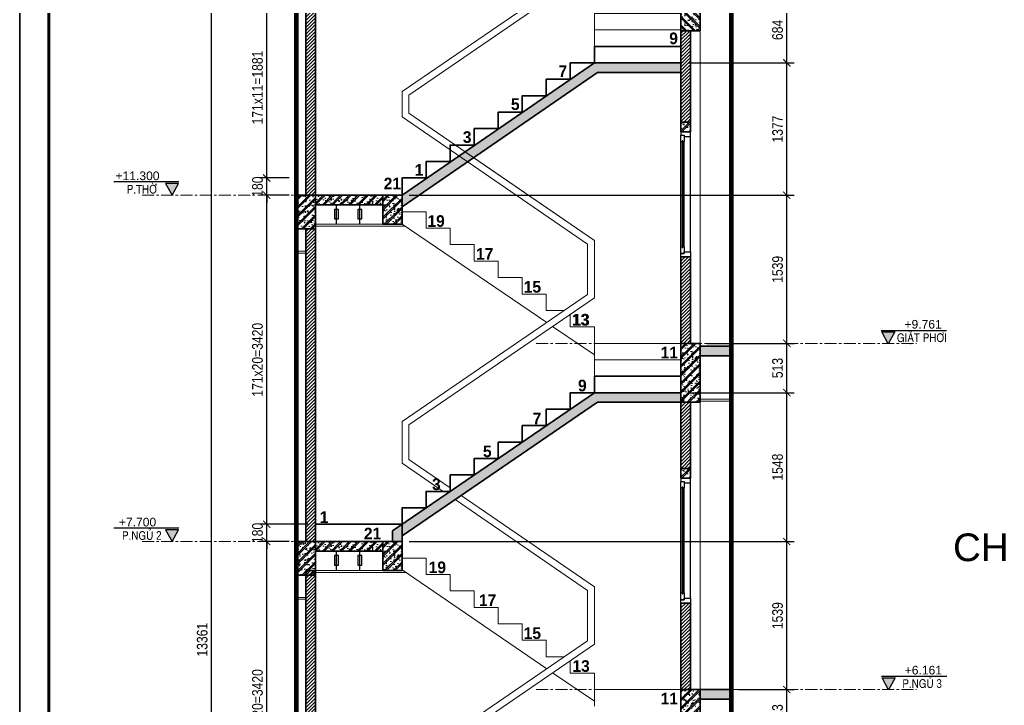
# Model space of a CAD drawing. Header units: inches. Extents: x 236662 to 497023, y -248575 to 81795.
# Drawn here: x 282445 to 292685, y -172512 to -165385 of the extents above; entities that cross this region are included whole.
import ezdxf
from ezdxf.enums import TextEntityAlignment as Align
from ezdxf.xclip import XClip

# ---------------------------------------------------------------- set-up
doc = ezdxf.new("R2010")
doc.units = ezdxf.units.IN
doc.header["$LTSCALE"] = 10
doc.header["$MEASUREMENT"] = 0
doc.header["$XCLIPFRAME"] = 2
doc.linetypes.add('ACAD_ISO02W100', pattern=[15, 12, -3])
doc.linetypes.add('CENTER', pattern=[2, 1.25, -0.25, 0.25, -0.25])
for name, color, linetype in [('01. HP_TEXT', 9, 'Continuous'), ('04. HP_CUA', 153, 'Continuous'), ('07. HP_KY HIEU', 43, 'Continuous'), ('08. HP_DIM', 118, 'Continuous'), ('hach', 7, 'Continuous')]:
    doc.layers.add(name, color=color, linetype=linetype)
for name, color, linetype, lineweight in [('02. HP_BE TONG', 1, 'Continuous', 35), ('03. HP_TUONG', 2, 'Continuous', 35), ('05. HP_TRUC', 251, 'CENTER', 5), ('06. HP_THAY 1', 134, 'Continuous', 15), ('06. HP_THAY 2', 147, 'Continuous', 13), ('09_HP_HATCH', 8, 'Continuous', 5), ('GHICHU', 7, 'Continuous', 9)]:
    doc.layers.add(name, color=color, linetype=linetype, lineweight=lineweight)
doc.layers.add('Tpl_Bound', color=1, linetype='Continuous', plot=False)
doc.styles.add('AVO', font='VNI-Avo-Bold.TTF')
doc.styles.add('BIM STANDARDS', font='VNI-Avo-Bold.TTF')
doc.styles.add('TEXT (none)', font='Arial.ttf')
doc.styles.add('text2', font='VHELVCN.TTF')
doc.styles.add('VN-HELVE', font='VHELVEN.TTF')
doc.dimstyles.new('AL-100 (1-50)', dxfattribs={"dimscale": 0.5, "dimtxt": 220, "dimasz": 150, "dimexe": 150, "dimexo": 150, "dimgap": 80, "dimtad": 1, "dimdec": 0, "dimzin": 9, "dimtxsty": 'text2', "dimblk": 'ARCHTICK', "dimcen": 1, "dimdle": 150, "dimclrd": 256, "dimclre": 256, "dimclrt": 7, "dimadec": 0, "dimazin": 0, "dimtfac": 1, "dimtdec": 0, "dimtix": 1, "dimtmove": 2, "dimatfit": 3, "dimldrblk": 'ARCHTICK', "dimfxl": 1, "dimtolj": 1, "dimtzin": 0, "dimlwd": -1, "dimlwe": -1, "dimarcsym": 0})
pattern_1 = [(50, (-306918.48, 129359.265), (107.589027, -9.41282), [11.25, -123.75]), (355, (-306918.48, 129359.27), (-20.8127, 112.82882), [9, -99]), (100.4514, (-306909.52, 129358.48), (86.776407, 103.41593), [9.56103, -105.171317]), (46.1842, (-306918.48, 129389.27), (160.08616, -24.82785), [16.875, -185.625]), (96.6356, (-306905.14, 129387.2), (140.199406, 146.11768), [14.34154, -157.75695]), (351.1842, (-306918.48, 129389.27), (140.19929, 146.11779), [13.5, -148.5]), (21, (-306903.48, 129381.765), (89.536058, -60.392834), [11.25, -123.75]), (326, (-306903.48, 129381.77), (36.4973, 108.772507), [9, -99]), (71.4514, (-306896.02, 129376.73), (126.033394, 48.379575), [9.56103, -105.171317]), (37.5, (-306918.48, 129359.265), (1.8239783, 49.934078), [0, -97.8, 0, -100.5, 0, -99.375]), (7.5, (-306918.48, 129359.265), (39.460431, 59.161757), [0, -57.3, 0, -95.55, 0, -37.875]), (327.5, (-306951.93, 129359.265), (80.0733654, -3.383231), [0, -37.5, 0, -117, 0, -155.25]), (317.5, (-306966.93, 129359.265), (87.477925, 15.015747), [0, -48.75, 0, -77.7, 0, -110.25]), (45, (-306918.48, 129359.265), (-45.078057, 45.078057), []), (45, (-306918.48, 129377.64), (-45.078057, 45.078057), [])]
pattern_2 = [(50, (0, 0), (107.589, -9.4128), [11.25, -123.75]), (355, (0, 0), (-20.8127, 112.8288), [9, -99]), (100.4514, (8.97, -0.78), (86.7764, 103.4159), [9.561, -105.1713]), (46.1842, (0, 30), (160.0862, -24.8279), [16.875, -185.625]), (96.6356, (13.34, 27.93), (140.1994, 146.1177), [14.3415, -157.757]), (351.1842, (0, 30), (140.1993, 146.1178), [13.5, -148.5]), (21, (15, 22.5), (89.53606, -60.3928), [11.25, -123.75]), (326, (15, 22.5), (36.4973, 108.7725), [9, -99]), (71.4514, (22.46, 17.47), (126.0334, 48.3796), [9.561, -105.1713]), (37.5, (0, 0), (1.82398, 49.93408), [0, -97.8, 0, -100.5, 0, -99.375]), (7.5, (0, 0), (39.46043, 59.16176), [0, -57.3, 0, -95.55, 0, -37.875]), (327.5, (-33.45, 0), (80.07337, -3.38323), [0, -37.5, 0, -117, 0, -155.25]), (317.5, (-48.45, 0), (87.47793, 15.01575), [0, -48.75, 0, -77.7, 0, -110.25]), (45, (0, 0), (-45.07806, 45.07806), []), (45, (0, 18.375), (-45.07806, 45.07806), [])]

# ---------------------------------------------------------------- blocks, each defined once
blk = doc.blocks.new('KHUNG TEN A-3')
at = {"layer": '02. HP_BE TONG', "color": 1, "const_width": 0.5}
blk.add_lwpolyline([(15, 5), (415, 5), (415, 292), (15, 292)], close=True, dxfattribs=at)
at = {"layer": '06. HP_THAY 1'}
blk.add_lwpolyline([(0, 297), (420, 297), (420, 0), (0, 0)], close=True, dxfattribs=at)
at = {"layer": 'Defpoints'}
blk.add_lwpolyline([(0, 0), (420, 0), (420, 297), (0, 297)], close=True, dxfattribs=at)
blk = doc.blocks.new('ÁDASDASDWD')
at = {"layer": '09_HP_HATCH'}
h = blk.add_hatch(dxfattribs=at)
h.set_pattern_fill('CHAU-01', color=256, scale=15, pattern_type=2)
h.set_pattern_definition([(50, (-55376.965, -37444.2), (107.58903, -9.41282), [11.25, -123.75]), (355, (-55376.97, -37444.2), (-20.8127, 112.82882), [9, -99]), (100.4514, (-55368, -37444.99), (86.7764, 103.41593), [9.56103, -105.17132]), (46.1842, (-55376.97, -37414.2), (160.08616, -24.82785), [16.875, -185.625]), (96.6356, (-55363.62, -37416.27), (140.1994, 146.11768), [14.34154, -157.75695]), (351.1842, (-55376.97, -37414.2), (140.1993, 146.1178), [13.5, -148.5]), (21, (-55361.965, -37421.7), (89.53606, -60.39283), [11.25, -123.75]), (326, (-55361.97, -37421.7), (36.4973, 108.7725), [9, -99]), (71.4514, (-55354.5, -37426.73), (126.0334, 48.37957), [9.56103, -105.17132]), (37.5, (-55376.965, -37444.2), (1.823978, 49.934078), [0, -97.8, 0, -100.5, 0, -99.375]), (7.5, (-55376.965, -37444.2), (39.46043, 59.161757), [0, -57.3, 0, -95.55, 0, -37.875]), (327.5, (-55410.415, -37444.2), (80.073365, -3.38323), [0, -37.5, 0, -117, 0, -155.25]), (317.5, (-55425.415, -37444.2), (87.477925, 15.01575), [0, -48.75, 0, -77.7, 0, -110.25]), (45, (-55376.965, -37444.2), (-45.07806, 45.07806), []), (45, (-55376.965, -37425.827), (-45.07806, 45.07806), [])])
h.paths.add_polyline_path([(-100, -350), (100, -350), (100, 0), (-100, 0)])
at = {"layer": '02. HP_BE TONG'}
blk.add_lwpolyline([(-100, -350), (100, -350), (100, 0), (-100, 0)], close=True, dxfattribs=at)
blk = doc.blocks.new('*U333')
for p, q in [((0, 50), (0, 1250)), ((65, 105), (65, 1195)), ((100, 105), (100, 1195))]:
    blk.add_line(p, q)
for points in [[(65, 1250), (0, 1250), (0, 1300), (100, 1300), (100, 1265), (65, 1265)], [(65, 1265), (65, 1195), (78.5, 1195), (78.5, 1205), (86.5, 1205), (86.5, 1195), (100, 1195), (100, 1265)], [(78.5, 95), (78.5, 105), (65, 105), (65, 35), (100, 35), (100, 105), (86.5, 105), (86.5, 95)], [(65, 50), (0, 50), (0, 0), (100, 0), (100, 35), (65, 35)]]:
    blk.add_lwpolyline(points, close=True)
at = {"color": 8}
blk.add_lwpolyline([(86.5, 95), (78.5, 95), (78.5, 1205), (86.5, 1205)], close=True, dxfattribs=at)
blk = doc.blocks.new('MATCAT 1-1')
at = {"layer": '09_HP_HATCH'}
h = blk.add_hatch(dxfattribs=at)
h.set_pattern_fill('ANSI31', color=8, scale=200)
h.paths.add_polyline_path([(-10900, 15000), (-11000, 15000), (-11000, 11500), (-10900, 11500)])
h.paths.add_polyline_path([(-9400, 14750), (-9500, 14750), (-9500, 11500), (-9400, 11500)])
h = blk.add_hatch(dxfattribs=at)
h.set_pattern_fill('ANSI31', color=8, scale=200)
h.paths.add_polyline_path([(-5500, 13211), (-5600, 13211), (-5600, 12261), (-5500, 12261)])
h.paths.add_polyline_path([(-5500, 10861), (-5600, 10861), (-5600, 9961), (-5500, 9961)])
h.paths.add_polyline_path([(-1550, 13461), (-1650, 13461), (-1650, 9931), (-1550, 9931)])
h.paths.add_polyline_path([(0, 13211), (-150, 13211), (-150, 9961), (0, 9961)])
h = blk.add_hatch(dxfattribs=at)
h.set_pattern_fill('CHAU-01', color=256, scale=15, pattern_type=2)
h.set_pattern_definition(pattern_1)
h.paths.add_polyline_path([(-5600, 12877), (-5600, 12777), (-6469, 12777), (-8500, 11379), (-8500, 11500), (-6500, 12877)])
h = blk.add_hatch(dxfattribs=at)
h.set_pattern_fill('CHAU-01', color=256, scale=15, pattern_type=2)
h.set_pattern_definition([(50, (-113405.72, -70902.87), (107.58903, -9.41282), [11.25, -123.75]), (355, (-113405.72, -70902.87), (-20.8127, 112.82882), [9, -99]), (100.4514, (-113396.76, -70903.66), (86.77641, 103.41593), [9.56103, -105.17132]), (46.1842, (-113405.72, -70872.87), (160.08616, -24.82785), [16.875, -185.625]), (96.6356, (-113392.38, -70874.94), (140.1994, 146.11768), [14.34154, -157.75695]), (351.1842, (-113405.72, -70872.87), (140.1993, 146.1178), [13.5, -148.5]), (21, (-113390.72, -70880.37), (89.53606, -60.392834), [11.25, -123.75]), (326, (-113390.72, -70880.37), (36.4973, 108.77251), [9, -99]), (71.4514, (-113383.26, -70885.41), (126.033394, 48.379575), [9.56103, -105.17132]), (37.5, (-113405.72, -70902.873), (1.823978, 49.934078), [0, -97.8, 0, -100.5, 0, -99.375]), (7.5, (-113405.72, -70902.873), (39.46043, 59.161757), [0, -57.3, 0, -95.55, 0, -37.875]), (327.5, (-113439.17, -70902.873), (80.073365, -3.383231), [0, -37.5, 0, -117, 0, -155.25]), (317.5, (-113454.17, -70902.87), (87.477925, 15.015747), [0, -48.75, 0, -77.7, 0, -110.25]), (45, (-113405.72, -70902.87), (-45.078057, 45.078057), []), (45, (-113405.72, -70884.5), (-45.078057, 45.078057), [])])
h.paths.add_polyline_path([(-5500, 12261), (-5500, 12161), (-5600, 12161), (-5600, 12261)])
h = blk.add_hatch(dxfattribs=at)
h.set_pattern_fill('CHAU-01', color=256, scale=15, pattern_type=2)
h.set_pattern_definition([(50, (-149686.48, -67441.05), (107.589027, -9.41282), [11.25, -123.75]), (355, (-149686.48, -67441.05), (-20.8127, 112.82882), [9, -99]), (100.4514, (-149677.52, -67441.83), (86.77641, 103.41593), [9.56103, -105.17132]), (46.1842, (-149686.48, -67411.05), (160.08616, -24.82785), [16.875, -185.625]), (96.6356, (-149673.14, -67413.12), (140.1994, 146.11768), [14.34154, -157.75695]), (351.1842, (-149686.48, -67411.05), (140.1993, 146.11779), [13.5, -148.5]), (21, (-149671.48, -67418.55), (89.53606, -60.392834), [11.25, -123.75]), (326, (-149671.48, -67418.55), (36.4973, 108.77251), [9, -99]), (71.4514, (-149664.02, -67423.58), (126.033394, 48.379575), [9.56103, -105.17132]), (37.5, (-149686.483, -67441.05), (1.823978, 49.934078), [0, -97.8, 0, -100.5, 0, -99.375]), (7.5, (-149686.483, -67441.05), (39.46043, 59.161757), [0, -57.3, 0, -95.55, 0, -37.875]), (327.5, (-149719.933, -67441.05), (80.073365, -3.383231), [0, -37.5, 0, -117, 0, -155.25]), (317.5, (-149734.93, -67441.05), (87.477925, 15.015747), [0, -48.75, 0, -77.7, 0, -110.25]), (45, (-149686.483, -67441.05), (-45.078057, 45.078057), []), (45, (-149686.483, -67422.674), (-45.078057, 45.078057), [])])
h.paths.add_polyline_path([(-9400, 11500), (-9400, 11400), (-8700, 11400), (-8700, 11500)])
h = blk.add_hatch(dxfattribs=at)
h.set_pattern_fill('CHAU-01', color=256, scale=15, pattern_type=2)
h.set_pattern_definition([(50, (-63976.965, -25944.2), (107.58903, -9.41282), [11.25, -123.75]), (355, (-63976.97, -25944.2), (-20.8127, 112.82882), [9, -99]), (100.4514, (-63968, -25944.99), (86.7764, 103.41593), [9.56103, -105.17132]), (46.1842, (-63976.97, -25914.2), (160.08616, -24.82785), [16.875, -185.625]), (96.6356, (-63963.62, -25916.27), (140.1994, 146.11768), [14.34154, -157.75695]), (351.1842, (-63976.97, -25914.2), (140.1993, 146.1178), [13.5, -148.5]), (21, (-63961.965, -25921.7), (89.53606, -60.39283), [11.25, -123.75]), (326, (-63961.97, -25921.7), (36.4973, 108.7725), [9, -99]), (71.4514, (-63954.5, -25926.73), (126.0334, 48.37957), [9.56103, -105.17132]), (37.5, (-63976.965, -25944.2), (1.823978, 49.934078), [0, -97.8, 0, -100.5, 0, -99.375]), (7.5, (-63976.965, -25944.2), (39.46043, 59.161757), [0, -57.3, 0, -95.55, 0, -37.875]), (327.5, (-64010.415, -25944.2), (80.073365, -3.38323), [0, -37.5, 0, -117, 0, -155.25]), (317.5, (-64025.415, -25944.2), (87.477925, 15.01575), [0, -48.75, 0, -77.7, 0, -110.25]), (45, (-63976.965, -25944.2), (-45.07806, 45.07806), []), (45, (-63976.965, -25925.827), (-45.07806, 45.07806), [])])
h.paths.add_polyline_path([(-8700, 11200), (-8500, 11200), (-8500, 11500), (-8700, 11500)])
h = blk.add_hatch(dxfattribs=at)
h.set_pattern_fill('CHAU-01', color=256, scale=15, pattern_type=2)
h.set_pattern_definition([(50, (-150586.48, -67691.05), (107.589027, -9.41282), [11.25, -123.75]), (355, (-150586.48, -67691.05), (-20.8127, 112.82882), [9, -99]), (100.4514, (-150577.52, -67691.83), (86.77641, 103.41593), [9.56103, -105.17132]), (46.1842, (-150586.48, -67661.05), (160.08616, -24.82785), [16.875, -185.625]), (96.6356, (-150573.14, -67663.12), (140.1994, 146.11768), [14.34154, -157.75695]), (351.1842, (-150586.48, -67661.05), (140.1993, 146.11779), [13.5, -148.5]), (21, (-150571.48, -67668.55), (89.53606, -60.392834), [11.25, -123.75]), (326, (-150571.48, -67668.55), (36.4973, 108.77251), [9, -99]), (71.4514, (-150564.02, -67673.58), (126.033394, 48.379575), [9.56103, -105.17132]), (37.5, (-150586.483, -67691.05), (1.823978, 49.934078), [0, -97.8, 0, -100.5, 0, -99.375]), (7.5, (-150586.483, -67691.05), (39.46043, 59.161757), [0, -57.3, 0, -95.55, 0, -37.875]), (327.5, (-150619.933, -67691.05), (80.073365, -3.383231), [0, -37.5, 0, -117, 0, -155.25]), (317.5, (-150634.93, -67691.05), (87.477925, 15.015747), [0, -48.75, 0, -77.7, 0, -110.25]), (45, (-150586.483, -67691.05), (-45.078057, 45.078057), []), (45, (-150586.483, -67672.674), (-45.078057, 45.078057), [])])
h.paths.add_polyline_path([(-10900, 11250), (-10900, 11150), (-9600, 11150), (-9600, 11250)])
h = blk.add_hatch(dxfattribs=at)
h.set_pattern_fill('ANSI31', color=8, scale=200)
h.paths.add_polyline_path([(-10900, 11150), (-11000, 11150), (-11000, 7900), (-10900, 7900)])
h.paths.add_polyline_path([(-9400, 11150), (-9500, 11150), (-9500, 7900), (-9400, 7900)])
h.paths.add_polyline_path([(-10900, 7550), (-11000, 7550), (-11000, 4300), (-10900, 4300)])
h.paths.add_polyline_path([(-9400, 7600), (-9500, 7600), (-9500, 4300), (-9400, 4300)])
h = blk.add_hatch(dxfattribs=at)
h.set_pattern_fill('CHAU-01', color=256, scale=15, pattern_type=2)
h.set_pattern_definition([(50, (-60876.965, -27483.2), (107.58903, -9.41282), [11.25, -123.75]), (355, (-60876.97, -27483.2), (-20.8127, 112.82882), [9, -99]), (100.4514, (-60868, -27483.99), (86.7764, 103.41593), [9.56103, -105.17132]), (46.1842, (-60876.97, -27453.2), (160.08616, -24.82785), [16.875, -185.625]), (96.6356, (-60863.62, -27455.27), (140.1994, 146.11768), [14.34154, -157.75695]), (351.1842, (-60876.97, -27453.2), (140.1993, 146.1178), [13.5, -148.5]), (21, (-60861.965, -27460.7), (89.53606, -60.39283), [11.25, -123.75]), (326, (-60861.97, -27460.7), (36.4973, 108.7725), [9, -99]), (71.4514, (-60854.5, -27465.73), (126.0334, 48.37957), [9.56103, -105.17132]), (37.5, (-60876.965, -27483.2), (1.823978, 49.934078), [0, -97.8, 0, -100.5, 0, -99.375]), (7.5, (-60876.965, -27483.2), (39.46043, 59.161757), [0, -57.3, 0, -95.55, 0, -37.875]), (327.5, (-60910.415, -27483.2), (80.073365, -3.38323), [0, -37.5, 0, -117, 0, -155.25]), (317.5, (-60925.415, -27483.2), (87.477925, 15.01575), [0, -48.75, 0, -77.7, 0, -110.25]), (45, (-60876.965, -27483.2), (-45.07806, 45.07806), []), (45, (-60876.965, -27464.827), (-45.07806, 45.07806), [])])
h.paths.add_polyline_path([(-5600, 9348), (-5400, 9348), (-5400, 9961), (-5600, 9961)])
h = blk.add_hatch(dxfattribs=at)
h.set_pattern_fill('CHAU-01', color=256, scale=15, pattern_type=2)
h.set_pattern_definition(pattern_2)
h.paths.add_polyline_path([(-5400, 9931), (-5400, 9831), (-1750, 9831), (-1750, 9931)])
h = blk.add_hatch(dxfattribs=at)
h.set_pattern_fill('ANSI31', color=8, scale=200)
h.paths.add_polyline_path([(-5500, 9348), (-5600, 9348), (-5600, 8661), (-5500, 8661)])
h.paths.add_polyline_path([(-5500, 7261), (-5600, 7261), (-5600, 6361), (-5500, 6361)])
h.paths.add_polyline_path([(-1550, 9611), (-1650, 9611), (-1650, 6361), (-1550, 6361)])
h.paths.add_polyline_path([(0, 9611), (-150, 9611), (-150, 6361), (0, 6361)])
h = blk.add_hatch(dxfattribs=at)
h.set_pattern_fill('CHAU-01', color=256, scale=15, pattern_type=2)
h.set_pattern_definition(pattern_1)
h.paths.add_polyline_path([(-8600, 7900), (-8500, 7900), (-8500, 7959), (-6469, 9348), (-5600, 9348), (-5600, 9448), (-6500, 9448), (-8600, 8012)])
h = blk.add_hatch(dxfattribs=at)
h.set_pattern_fill('CHAU-01', color=256, scale=15, pattern_type=2)
h.set_pattern_definition([(50, (-113405.72, -74502.87), (107.58903, -9.41282), [11.25, -123.75]), (355, (-113405.72, -74502.87), (-20.8127, 112.82882), [9, -99]), (100.4514, (-113396.76, -74503.66), (86.77641, 103.41593), [9.56103, -105.17132]), (46.1842, (-113405.72, -74472.87), (160.08616, -24.82785), [16.875, -185.625]), (96.6356, (-113392.38, -74474.94), (140.1994, 146.11768), [14.34154, -157.75695]), (351.1842, (-113405.72, -74472.87), (140.1993, 146.1178), [13.5, -148.5]), (21, (-113390.72, -74480.37), (89.53606, -60.392834), [11.25, -123.75]), (326, (-113390.72, -74480.37), (36.4973, 108.77251), [9, -99]), (71.4514, (-113383.26, -74485.41), (126.033394, 48.379575), [9.56103, -105.17132]), (37.5, (-113405.72, -74502.873), (1.823978, 49.934078), [0, -97.8, 0, -100.5, 0, -99.375]), (7.5, (-113405.72, -74502.873), (39.46043, 59.161757), [0, -57.3, 0, -95.55, 0, -37.875]), (327.5, (-113439.17, -74502.873), (80.073365, -3.383231), [0, -37.5, 0, -117, 0, -155.25]), (317.5, (-113454.17, -74502.87), (87.477925, 15.015747), [0, -48.75, 0, -77.7, 0, -110.25]), (45, (-113405.72, -74502.87), (-45.078057, 45.078057), []), (45, (-113405.72, -74484.5), (-45.078057, 45.078057), [])])
h.paths.add_polyline_path([(-5500, 8661), (-5500, 8561), (-5600, 8561), (-5600, 8661)])
h = blk.add_hatch(dxfattribs=at)
h.set_pattern_fill('CHAU-01', color=256, scale=15, pattern_type=2)
h.set_pattern_definition([(50, (-149686.48, -71041.05), (107.589027, -9.41282), [11.25, -123.75]), (355, (-149686.48, -71041.05), (-20.8127, 112.82882), [9, -99]), (100.4514, (-149677.52, -71041.83), (86.77641, 103.41593), [9.56103, -105.17132]), (46.1842, (-149686.48, -71011.05), (160.08616, -24.82785), [16.875, -185.625]), (96.6356, (-149673.14, -71013.12), (140.1994, 146.11768), [14.34154, -157.75695]), (351.1842, (-149686.48, -71011.05), (140.1993, 146.11779), [13.5, -148.5]), (21, (-149671.48, -71018.55), (89.53606, -60.392834), [11.25, -123.75]), (326, (-149671.48, -71018.55), (36.4973, 108.77251), [9, -99]), (71.4514, (-149664.02, -71023.58), (126.033394, 48.379575), [9.56103, -105.17132]), (37.5, (-149686.483, -71041.05), (1.823978, 49.934078), [0, -97.8, 0, -100.5, 0, -99.375]), (7.5, (-149686.483, -71041.05), (39.46043, 59.161757), [0, -57.3, 0, -95.55, 0, -37.875]), (327.5, (-149719.933, -71041.05), (80.073365, -3.383231), [0, -37.5, 0, -117, 0, -155.25]), (317.5, (-149734.93, -71041.05), (87.477925, 15.015747), [0, -48.75, 0, -77.7, 0, -110.25]), (45, (-149686.483, -71041.05), (-45.078057, 45.078057), []), (45, (-149686.483, -71022.674), (-45.078057, 45.078057), [])])
h.paths.add_polyline_path([(-9400, 7900), (-9400, 7800), (-8700, 7800), (-8700, 7900)])
h = blk.add_hatch(dxfattribs=at)
h.set_pattern_fill('CHAU-01', color=256, scale=15, pattern_type=2)
h.set_pattern_definition([(50, (-63976.965, -29544.2), (107.58903, -9.41282), [11.25, -123.75]), (355, (-63976.97, -29544.2), (-20.8127, 112.82882), [9, -99]), (100.4514, (-63968, -29544.99), (86.7764, 103.41593), [9.56103, -105.17132]), (46.1842, (-63976.97, -29514.2), (160.08616, -24.82785), [16.875, -185.625]), (96.6356, (-63963.62, -29516.27), (140.1994, 146.11768), [14.34154, -157.75695]), (351.1842, (-63976.97, -29514.2), (140.1993, 146.1178), [13.5, -148.5]), (21, (-63961.965, -29521.7), (89.53606, -60.39283), [11.25, -123.75]), (326, (-63961.97, -29521.7), (36.4973, 108.7725), [9, -99]), (71.4514, (-63954.5, -29526.73), (126.0334, 48.37957), [9.56103, -105.17132]), (37.5, (-63976.965, -29544.2), (1.823978, 49.934078), [0, -97.8, 0, -100.5, 0, -99.375]), (7.5, (-63976.965, -29544.2), (39.46043, 59.161757), [0, -57.3, 0, -95.55, 0, -37.875]), (327.5, (-64010.415, -29544.2), (80.073365, -3.38323), [0, -37.5, 0, -117, 0, -155.25]), (317.5, (-64025.415, -29544.2), (87.477925, 15.01575), [0, -48.75, 0, -77.7, 0, -110.25]), (45, (-63976.965, -29544.2), (-45.07806, 45.07806), []), (45, (-63976.965, -29525.827), (-45.07806, 45.07806), [])])
h.paths.add_polyline_path([(-8700, 7600), (-8500, 7600), (-8500, 7900), (-8700, 7900)])
h = blk.add_hatch(dxfattribs=at)
h.set_pattern_fill('CHAU-01', color=256, scale=15, pattern_type=2)
h.set_pattern_definition([(50, (-150586.48, -71291.05), (107.589027, -9.41282), [11.25, -123.75]), (355, (-150586.48, -71291.05), (-20.8127, 112.82882), [9, -99]), (100.4514, (-150577.52, -71291.83), (86.77641, 103.41593), [9.56103, -105.17132]), (46.1842, (-150586.48, -71261.05), (160.08616, -24.82785), [16.875, -185.625]), (96.6356, (-150573.14, -71263.12), (140.1994, 146.11768), [14.34154, -157.75695]), (351.1842, (-150586.48, -71261.05), (140.1993, 146.11779), [13.5, -148.5]), (21, (-150571.48, -71268.55), (89.53606, -60.392834), [11.25, -123.75]), (326, (-150571.48, -71268.55), (36.4973, 108.77251), [9, -99]), (71.4514, (-150564.02, -71273.58), (126.033394, 48.379575), [9.56103, -105.17132]), (37.5, (-150586.483, -71291.05), (1.823978, 49.934078), [0, -97.8, 0, -100.5, 0, -99.375]), (7.5, (-150586.483, -71291.05), (39.46043, 59.161757), [0, -57.3, 0, -95.55, 0, -37.875]), (327.5, (-150619.933, -71291.05), (80.073365, -3.383231), [0, -37.5, 0, -117, 0, -155.25]), (317.5, (-150634.93, -71291.05), (87.477925, 15.015747), [0, -48.75, 0, -77.7, 0, -110.25]), (45, (-150586.483, -71291.05), (-45.078057, 45.078057), []), (45, (-150586.483, -71272.674), (-45.078057, 45.078057), [])])
h.paths.add_polyline_path([(-10900, 7650), (-10900, 7550), (-9600, 7550), (-9600, 7650)])
h = blk.add_hatch(dxfattribs=at)
h.set_pattern_fill('CHAU-01', color=256, scale=15, pattern_type=2)
h.set_pattern_definition(pattern_2)
h.paths.add_polyline_path([(-5400, 6361), (-5400, 6261), (-1750, 6261), (-1750, 6361)])
at = {"layer": 'hach'}
h = blk.add_hatch(dxfattribs=at)
h.set_pattern_fill('AR-SAND', color=8, scale=25, angle=45)
h.set_pattern_definition([(82.5, (-9400, 5139), (-35.17533, 32.94818), [0, -38, 0, -42.5, 0, -40.625]), (52.5, (-9400, 5139), (-18.60344, 81.1745), [0, -20.5, 0, -34.25, 0, -13.125]), (12.5, (-9421.744, 5117.256), (54.95073, 55.1508), [0, -12.5, 0, -45, 0, -58.75]), (2.5, (-9421.744, 5117.256), (37.62605, 68.6566), [0, -6.25, 0, -29.5, 0, -33.75])])
h.paths.add_polyline_path([(-9600, 11450), (-10950, 11450), (-10950, 11250), (-9600, 11250)])
h = blk.add_hatch(dxfattribs=at)
h.set_pattern_fill('AR-SAND', color=8, scale=25, angle=45)
h.set_pattern_definition([(82.5, (-9400, 1539), (-35.17533, 32.94818), [0, -38, 0, -42.5, 0, -40.625]), (52.5, (-9400, 1539), (-18.60344, 81.1745), [0, -20.5, 0, -34.25, 0, -13.125]), (12.5, (-9421.744, 1517.256), (54.95073, 55.1508), [0, -12.5, 0, -45, 0, -58.75]), (2.5, (-9421.744, 1517.256), (37.62605, 68.6566), [0, -6.25, 0, -29.5, 0, -33.75])])
h.paths.add_polyline_path([(-9600, 7850), (-10900, 7850), (-10900, 7650), (-9600, 7650)])
at = {"layer": '02. HP_BE TONG'}
for points in [[(-5600, 12877), (-5600, 12777), (-6469, 12777), (-8500, 11379), (-8500, 11500), (-6500, 12877)], [(-5500, 12261), (-5500, 12161), (-5600, 12161), (-5600, 12261)], [(-9400, 11500), (-9400, 11400), (-8700, 11400), (-8700, 11500)], [(-8700, 11200), (-8500, 11200), (-8500, 11500), (-8700, 11500)], [(-10900, 11250), (-10900, 11150), (-9600, 11150), (-9600, 11250)], [(-5600, 9348), (-5400, 9348), (-5400, 9961), (-5600, 9961)], [(-5400, 9931), (-5400, 9831), (-1750, 9831), (-1750, 9931)], [(-5500, 8661), (-5500, 8561), (-5600, 8561), (-5600, 8661)], [(-9400, 7900), (-9400, 7800), (-8700, 7800), (-8700, 7900)], [(-8700, 7600), (-8500, 7600), (-8500, 7900), (-8700, 7900)], [(-10900, 7650), (-10900, 7550), (-9600, 7550), (-9600, 7650)], [(-5400, 6361), (-5400, 6261), (-1750, 6261), (-1750, 6361)]]:
    blk.add_lwpolyline(points, close=True, dxfattribs=at)
blk.add_lwpolyline([(-8600, 7900), (-8500, 7900), (-8500, 7959), (-6469, 9348), (-5600, 9348), (-5600, 9448), (-6500, 9448), (-8600, 8012), (-8600, 7900)], dxfattribs=at)
at = {"layer": '03. HP_TUONG'}
for points in [[(-9500, 14750), (-9400, 14750), (-9400, 11500), (-9500, 11500)], [(-5600, 12261), (-5500, 12261), (-5500, 13211), (-5600, 13211)], [(-5600, 12877), (-6500, 12877), (-6500, 13048), (-5600, 13048)], [(-9500, 11150), (-9400, 11150), (-9400, 7900), (-9500, 7900)], [(-5600, 9961), (-5500, 9961), (-5500, 10861), (-5600, 10861)], [(-6500, 9619), (-5600, 9619), (-5600, 9448), (-6500, 9448)], [(-5600, 8661), (-5500, 8661), (-5500, 9348), (-5600, 9348)], [(-9400, 7900), (-8500, 7900), (-8500, 8080), (-9400, 8080)], [(-9500, 7600), (-9400, 7600), (-9400, 4300), (-9500, 4300)], [(-5600, 6361), (-5500, 6361), (-5500, 7261), (-5600, 7261)]]:
    blk.add_lwpolyline(points, close=True, dxfattribs=at)
for points in [[(-8500, 11500), (-8500, 11680), (-8250, 11680), (-8250, 11851), (-8000, 11851), (-8000, 12022), (-7750, 12022), (-7750, 12193), (-7500, 12193), (-7500, 12364), (-7250, 12364), (-7250, 12535), (-7000, 12535), (-7000, 12706), (-6750, 12706), (-6750, 12877), (-6500, 12877)], [(-8500, 8080), (-8500, 8251), (-8250, 8251), (-8250, 8422), (-8000, 8422), (-8000, 8593), (-7750, 8593), (-7750, 8764), (-7500, 8764), (-7500, 8935), (-7250, 8935), (-7250, 9106), (-7000, 9106), (-7000, 9277), (-6750, 9277), (-6750, 9448), (-6500, 9448)]]:
    blk.add_lwpolyline(points, dxfattribs=at)
at = {"layer": '06. HP_THAY 1'}
for p, q in [((-8500, 12579), (-6570, 13899)), ((-6500, 13862), (-8430, 12542)), ((-5400, 13261), (-5400, 9961)), ((-8500, 12316), (-8500, 12579)), ((-8430, 12353), (-8430, 12542)), ((-6570, 10993), (-8500, 12316)), ((-6500, 11030), (-8430, 12353)), ((-6500, 11030), (-7829, 11941)), ((-6570, 10470), (-6570, 10993)), ((-6500, 10433), (-6500, 11030)), ((-8500, 9150), (-6570, 10470)), ((-8430, 9113), (-6500, 10433)), ((-8430, 9113), (-6500, 10433)), ((-6500, 9840), (-6934, 10136)), ((-5400, 9361), (-5400, 6361)), ((-8500, 8716), (-8500, 9150)), ((-8430, 8753), (-8430, 9113)), ((-8071, 8422), (-8500, 8716)), ((-8000, 8458), (-8430, 8753)), ((-6570, 7393), (-7947, 8337)), ((-6500, 7430), (-7885, 8379)), ((-6570, 6870), (-6570, 7393)), ((-6500, 6834), (-6500, 7430)), ((-8500, 5550), (-6570, 6870)), ((-8430, 5513), (-6500, 6834))]:
    blk.add_line(p, q, dxfattribs=at)
for points in [[(-6500, 13219), (-6500, 13390), (-5600, 13390)], [(-6500, 13048), (-6500, 13219), (-5600, 13219)], [(-6500, 12877), (-6500, 13048), (-5600, 13048)], [(-6815, 10303), (-7000, 10303), (-7000, 10474), (-7250, 10474), (-7250, 10645), (-7500, 10645), (-7500, 10816), (-7750, 10816), (-7750, 10987), (-8000, 10987), (-8000, 11158), (-8250, 11158), (-8250, 11329), (-8500, 11329), (-8500, 11200), (-6996, 10179)], [(-6934, 10136), (-6500, 9840), (-6500, 10132), (-6750, 10132), (-6750, 10262)], [(-6500, 9790), (-6500, 9961), (-5600, 9961)], [(-6500, 9790), (-6500, 9961), (-5600, 9961)], [(-6500, 9619), (-6500, 9790), (-5600, 9790)], [(-6815, 6703), (-7000, 6703), (-7000, 6874), (-7250, 6874), (-7250, 7045), (-7500, 7045), (-7500, 7216), (-7750, 7216), (-7750, 7387), (-8000, 7387), (-8000, 7558), (-8250, 7558), (-8250, 7729), (-8500, 7729), (-8500, 7608), (-6996, 6579)], [(-6934, 6537), (-6500, 6240), (-6500, 6532), (-6750, 6532), (-6750, 6662)], [(-6500, 6190), (-6500, 6361), (-5600, 6361)]]:
    blk.add_lwpolyline(points, dxfattribs=at)
for points in [[(-5500, 12161), (-5600, 12161), (-5600, 10861), (-5500, 10861)], [(-5500, 8561), (-5600, 8561), (-5600, 7261), (-5500, 7261)]]:
    blk.add_lwpolyline(points, close=True, dxfattribs=at)
at = {"layer": '06. HP_THAY 2'}
for p, q in [((-10950, 11450), (-9600, 11450)), ((-10900, 7850), (-9600, 7850))]:
    blk.add_line(p, q, dxfattribs=at)
for points in [[(-9400, 11180), (-8471, 11180), (-8500, 11200), (-9400, 11200)], [(-10900, 10900), (-9500, 10900), (-9500, 10920), (-10900, 10920)], [(-5400, 9361), (-1650, 9361), (-1650, 9381), (-5400, 9381)], [(-9400, 7580), (-8459, 7580), (-8489, 7600), (-9400, 7600)], [(-10900, 7300), (-9500, 7300), (-9500, 7320), (-10900, 7320)]]:
    blk.add_lwpolyline(points, close=True, dxfattribs=at)
at = {"layer": '07. HP_KY HIEU'}
for p, q in [((-9182, 11200), (-9182, 11400)), ((-8939, 11200), (-8939, 11400)), ((-9182, 7600), (-9182, 7800)), ((-8939, 7600), (-8939, 7800))]:
    blk.add_line(p, q, dxfattribs=at)
for points in [[(-9202, 11254), (-9162, 11254), (-9162, 11354), (-9202, 11354)], [(-8959, 11254), (-8919, 11254), (-8919, 11354), (-8959, 11354)], [(-9202, 7654), (-9162, 7654), (-9162, 7754), (-9202, 7754)], [(-8959, 7654), (-8919, 7654), (-8919, 7754), (-8959, 7754)]]:
    blk.add_lwpolyline(points, close=True, dxfattribs=at)
at = {"layer": '04. HP_CUA', "xscale": -1}
for p in [(-5500, 10861), (-5500, 7261)]:
    blk.add_blockref('*U333', p, dxfattribs=at)
at = {"layer": '06. HP_THAY 1', "xscale": -1}
blk.add_blockref('ÁDASDASDWD', (-5500, 13561), dxfattribs=at)
at = {"layer": '06. HP_THAY 1'}
for p in [(-9500, 11500), (-9500, 7900), (-5500, 6361)]:
    blk.add_blockref('ÁDASDASDWD', p, dxfattribs=at)
at = {"layer": 'GHICHU', "color": 0, "linetype": 'Continuous', "style": 'AVO'}
for s, p in [('9', (-5721, 13071)), ('7', (-6873, 12729)), ('5', (-7368, 12387)), ('3', (-7868, 12045)), ('1', (-8368, 11703)), ('21', (-8691, 11562)), ('19', (-8236, 11172)), ('17', (-7731, 10830)), ('15', (-7235, 10488)), ('15', (-7234, 10488)), ('13', (-6734, 10146)), ('13', (-6728, 10146)), ('11', (-5811, 9804)), ('9', (-6670, 9462)), ('7', (-7141, 9120)), ('5', (-7659, 8778)), ('3', (-8188, 8436)), ('1', (-9356, 8094)), ('21', (-8897, 7923)), ('19', (-8223, 7572)), ('17', (-7701, 7230)), ('15', (-7235, 6888)), ('13', (-6728, 6546)), ('11', (-5811, 6207))]:
    blk.add_text(s, height=121, dxfattribs=at).set_placement(p)
blk = doc.blocks.new('_ArchTick')
at = {"color": 0, "linetype": 'ByBlock', "const_width": 0.15}
blk.add_lwpolyline([(-0.5, -0.5), (0.5, 0.5)], dxfattribs=at)
blk = doc.blocks.new('*D463')
at = {"layer": '08. HP_DIM', "transparency": 16777216}
for p, q in [((285246, -170810), (284939, -170810)), ((285014, -174305), (285014, -170735)), ((285446, -174230), (284939, -174230))]:
    blk.add_line(p, q, dxfattribs=at)
at = {"layer": 'Defpoints', "color": 0, "transparency": 16777216}
for p in [(285014, -170810), (285321, -170810), (285521, -174230)]:
    blk.add_point(p, dxfattribs=at)
at = {"layer": '08. HP_DIM', "transparency": 16777216, "xscale": 75, "yscale": 75, "zscale": 75}
for p, rotation in [((285014, -170810), 90), ((285014, -174230), 270)]:
    blk.add_blockref('_ArchTick', p, dxfattribs=dict(at, rotation=rotation))
at = {"layer": '08. HP_DIM', "color": 7, "transparency": 16777216, "insert": (284918, -172520), "char_height": 110, "attachment_point": 5, "rotation": 90, "style": 'text2'}
blk.add_mtext('\\A1;171x20=3420', dxfattribs=at)
blk = doc.blocks.new('*D464')
at = {"layer": '08. HP_DIM', "transparency": 16777216}
for p, q in [((285014, -170630), (285014, -170555)), ((285446, -170630), (284939, -170630)), ((285014, -170810), (285014, -170630)), ((285246, -170810), (284939, -170810)), ((285014, -170810), (285014, -170885))]:
    blk.add_line(p, q, dxfattribs=at)
at = {"layer": 'Defpoints', "color": 0, "transparency": 16777216}
for p in [(285014, -170630), (285521, -170630), (285321, -170810)]:
    blk.add_point(p, dxfattribs=at)
at = {"layer": '08. HP_DIM', "transparency": 16777216, "xscale": 75, "yscale": 75, "zscale": 75}
for p, rotation in [((285014, -170630), 270), ((285014, -170810), 90)]:
    blk.add_blockref('_ArchTick', p, dxfattribs=dict(at, rotation=rotation))
at = {"layer": '08. HP_DIM', "color": 7, "transparency": 16777216, "insert": (284918, -170720), "char_height": 110, "attachment_point": 5, "rotation": 90, "style": 'text2'}
blk.add_mtext('\\A1;180', dxfattribs=at)
blk = doc.blocks.new('*D465')
at = {"layer": '08. HP_DIM', "transparency": 16777216}
for p, q in [((285246, -167210), (284939, -167210)), ((285014, -170705), (285014, -167135)), ((285446, -170630), (284939, -170630))]:
    blk.add_line(p, q, dxfattribs=at)
at = {"layer": 'Defpoints', "color": 0, "transparency": 16777216}
for p in [(285014, -167210), (285321, -167210), (285521, -170630)]:
    blk.add_point(p, dxfattribs=at)
at = {"layer": '08. HP_DIM', "transparency": 16777216, "xscale": 75, "yscale": 75, "zscale": 75}
for p, rotation in [((285014, -167210), 90), ((285014, -170630), 270)]:
    blk.add_blockref('_ArchTick', p, dxfattribs=dict(at, rotation=rotation))
at = {"layer": '08. HP_DIM', "color": 7, "transparency": 16777216, "insert": (284918, -168920), "char_height": 110, "attachment_point": 5, "rotation": 90, "style": 'text2'}
blk.add_mtext('\\A1;171x20=3420', dxfattribs=at)
blk = doc.blocks.new('*D466')
at = {"layer": '08. HP_DIM', "transparency": 16777216}
for p, q in [((285014, -167030), (285014, -166955)), ((285246, -167030), (284939, -167030)), ((285014, -167210), (285014, -167030)), ((285246, -167210), (284939, -167210)), ((285014, -167210), (285014, -167285))]:
    blk.add_line(p, q, dxfattribs=at)
at = {"layer": 'Defpoints', "color": 0, "transparency": 16777216}
for p in [(285014, -167030), (285321, -167030), (285321, -167210)]:
    blk.add_point(p, dxfattribs=at)
at = {"layer": '08. HP_DIM', "transparency": 16777216, "xscale": 75, "yscale": 75, "zscale": 75}
for p, rotation in [((285014, -167030), 270), ((285014, -167210), 90)]:
    blk.add_blockref('_ArchTick', p, dxfattribs=dict(at, rotation=rotation))
at = {"layer": '08. HP_DIM', "color": 7, "transparency": 16777216, "insert": (284918, -167120), "char_height": 110, "attachment_point": 5, "rotation": 90, "style": 'text2'}
blk.add_mtext('\\A1;180', dxfattribs=at)
blk = doc.blocks.new('*D467')
at = {"layer": '08. HP_DIM', "transparency": 16777216}
for p, q in [((285014, -167105), (285014, -165074)), ((285246, -165149), (284939, -165149)), ((285246, -167030), (284939, -167030))]:
    blk.add_line(p, q, dxfattribs=at)
at = {"layer": 'Defpoints', "color": 0, "transparency": 16777216}
for p in [(285014, -165149), (285321, -165149), (285321, -167030)]:
    blk.add_point(p, dxfattribs=at)
at = {"layer": '08. HP_DIM', "transparency": 16777216, "xscale": 75, "yscale": 75, "zscale": 75}
for p, rotation in [((285014, -165149), 90), ((285014, -167030), 270)]:
    blk.add_blockref('_ArchTick', p, dxfattribs=dict(at, rotation=rotation))
at = {"layer": '08. HP_DIM', "color": 7, "transparency": 16777216, "insert": (284918, -166090), "char_height": 110, "attachment_point": 5, "rotation": 90, "style": 'text2'}
blk.add_mtext('\\A1;171x11=1881', dxfattribs=at)
blk = doc.blocks.new('*D468')
at = {"layer": '08. HP_DIM', "transparency": 16777216}
for p, q in [((284439, -178585), (284439, -165074)), ((285246, -165149), (284364, -165149)), ((285246, -178510), (284364, -178510))]:
    blk.add_line(p, q, dxfattribs=at)
at = {"layer": 'Defpoints', "color": 0, "transparency": 16777216}
for p in [(284439, -165149), (285321, -165149), (285321, -178510)]:
    blk.add_point(p, dxfattribs=at)
at = {"layer": '08. HP_DIM', "transparency": 16777216, "xscale": 75, "yscale": 75, "zscale": 75}
for p, rotation in [((284439, -165149), 90), ((284439, -178510), 270)]:
    blk.add_blockref('_ArchTick', p, dxfattribs=dict(at, rotation=rotation))
at = {"layer": '08. HP_DIM', "color": 7, "transparency": 16777216, "insert": (284343, -171830), "char_height": 110, "attachment_point": 5, "rotation": 90, "style": 'text2'}
blk.add_mtext('\\A1;13361', dxfattribs=at)
blk = doc.blocks.new('*D473')
at = {"layer": '08. HP_DIM', "transparency": 16777216}
for p, q in [((290423, -172937), (290423, -172274)), ((289921, -172349), (290498, -172349)), ((289396, -172862), (290498, -172862))]:
    blk.add_line(p, q, dxfattribs=at)
at = {"layer": 'Defpoints', "color": 0, "transparency": 16777216}
for p in [(289846, -172349), (290423, -172349), (289321, -172862)]:
    blk.add_point(p, dxfattribs=at)
at = {"layer": '08. HP_DIM', "transparency": 16777216, "xscale": 75, "yscale": 75, "zscale": 75}
for p, rotation in [((290423, -172349), 90), ((290423, -172862), 270)]:
    blk.add_blockref('_ArchTick', p, dxfattribs=dict(at, rotation=rotation))
at = {"layer": '08. HP_DIM', "color": 7, "transparency": 16777216, "insert": (290327, -172606), "char_height": 110, "attachment_point": 5, "rotation": 90, "style": 'text2'}
blk.add_mtext('\\A1;513', dxfattribs=at)
blk = doc.blocks.new('*D474')
at = {"layer": '08. HP_DIM', "transparency": 16777216}
for p, q in [((286496, -170810), (290498, -170810)), ((290423, -172424), (290423, -170735)), ((289921, -172349), (290498, -172349))]:
    blk.add_line(p, q, dxfattribs=at)
at = {"layer": 'Defpoints', "color": 0, "transparency": 16777216}
for p in [(286421, -170810), (290423, -170810), (289846, -172349)]:
    blk.add_point(p, dxfattribs=at)
at = {"layer": '08. HP_DIM', "transparency": 16777216, "xscale": 75, "yscale": 75, "zscale": 75}
for p, rotation in [((290423, -170810), 90), ((290423, -172349), 270)]:
    blk.add_blockref('_ArchTick', p, dxfattribs=dict(at, rotation=rotation))
at = {"layer": '08. HP_DIM', "color": 7, "transparency": 16777216, "insert": (290327, -171580), "char_height": 110, "attachment_point": 5, "rotation": 90, "style": 'text2'}
blk.add_mtext('\\A1;1539', dxfattribs=at)
blk = doc.blocks.new('*D475')
at = {"layer": '08. HP_DIM', "transparency": 16777216}
for p, q in [((289396, -169262), (290498, -169262)), ((290423, -170885), (290423, -169187)), ((286496, -170810), (290498, -170810))]:
    blk.add_line(p, q, dxfattribs=at)
at = {"layer": 'Defpoints', "color": 0, "transparency": 16777216}
for p in [(289321, -169262), (290423, -169262), (286421, -170810)]:
    blk.add_point(p, dxfattribs=at)
at = {"layer": '08. HP_DIM', "transparency": 16777216, "xscale": 75, "yscale": 75, "zscale": 75}
for p, rotation in [((290423, -169262), 90), ((290423, -170810), 270)]:
    blk.add_blockref('_ArchTick', p, dxfattribs=dict(at, rotation=rotation))
at = {"layer": '08. HP_DIM', "color": 7, "transparency": 16777216, "insert": (290327, -170036), "char_height": 110, "attachment_point": 5, "rotation": 90, "style": 'text2'}
blk.add_mtext('\\A1;1548', dxfattribs=at)
blk = doc.blocks.new('*D476')
at = {"layer": '08. HP_DIM', "transparency": 16777216}
for p, q in [((289596, -168749), (290498, -168749)), ((290423, -169337), (290423, -168674)), ((289396, -169262), (290498, -169262))]:
    blk.add_line(p, q, dxfattribs=at)
at = {"layer": 'Defpoints', "color": 0, "transparency": 16777216}
for p in [(289521, -168749), (290423, -168749), (289321, -169262)]:
    blk.add_point(p, dxfattribs=at)
at = {"layer": '08. HP_DIM', "transparency": 16777216, "xscale": 75, "yscale": 75, "zscale": 75}
for p, rotation in [((290423, -168749), 90), ((290423, -169262), 270)]:
    blk.add_blockref('_ArchTick', p, dxfattribs=dict(at, rotation=rotation))
at = {"layer": '08. HP_DIM', "color": 7, "transparency": 16777216, "insert": (290327, -169006), "char_height": 110, "attachment_point": 5, "rotation": 90, "style": 'text2'}
blk.add_mtext('\\A1;513', dxfattribs=at)
blk = doc.blocks.new('*D477')
at = {"layer": '08. HP_DIM', "transparency": 16777216}
for p, q in [((286496, -167210), (290498, -167210)), ((290423, -168824), (290423, -167135)), ((289596, -168749), (290498, -168749))]:
    blk.add_line(p, q, dxfattribs=at)
at = {"layer": 'Defpoints', "color": 0, "transparency": 16777216}
for p in [(286421, -167210), (290423, -167210), (289521, -168749)]:
    blk.add_point(p, dxfattribs=at)
at = {"layer": '08. HP_DIM', "transparency": 16777216, "xscale": 75, "yscale": 75, "zscale": 75}
for p, rotation in [((290423, -167210), 90), ((290423, -168749), 270)]:
    blk.add_blockref('_ArchTick', p, dxfattribs=dict(at, rotation=rotation))
at = {"layer": '08. HP_DIM', "color": 7, "transparency": 16777216, "insert": (290327, -167980), "char_height": 110, "attachment_point": 5, "rotation": 90, "style": 'text2'}
blk.add_mtext('\\A1;1539', dxfattribs=at)
blk = doc.blocks.new('*D478')
at = {"layer": '08. HP_DIM', "transparency": 16777216}
for p, q in [((290423, -167285), (290423, -165758)), ((289396, -165833), (290498, -165833)), ((286496, -167210), (290498, -167210))]:
    blk.add_line(p, q, dxfattribs=at)
at = {"layer": 'Defpoints', "color": 0, "transparency": 16777216}
for p in [(289321, -165833), (290423, -165833), (286421, -167210)]:
    blk.add_point(p, dxfattribs=at)
at = {"layer": '08. HP_DIM', "transparency": 16777216, "xscale": 75, "yscale": 75, "zscale": 75}
for p, rotation in [((290423, -165833), 90), ((290423, -167210), 270)]:
    blk.add_blockref('_ArchTick', p, dxfattribs=dict(at, rotation=rotation))
at = {"layer": '08. HP_DIM', "color": 7, "transparency": 16777216, "insert": (290327, -166522), "char_height": 110, "attachment_point": 5, "rotation": 90, "style": 'text2'}
blk.add_mtext('\\A1;1377', dxfattribs=at)
blk = doc.blocks.new('*D479')
at = {"layer": '08. HP_DIM', "transparency": 16777216}
for p, q in [((290423, -165908), (290423, -165074)), ((289921, -165149), (290498, -165149)), ((289396, -165833), (290498, -165833))]:
    blk.add_line(p, q, dxfattribs=at)
at = {"layer": 'Defpoints', "color": 0, "transparency": 16777216}
for p in [(289846, -165149), (290423, -165149), (289321, -165833)]:
    blk.add_point(p, dxfattribs=at)
at = {"layer": '08. HP_DIM', "transparency": 16777216, "xscale": 75, "yscale": 75, "zscale": 75}
for p, rotation in [((290423, -165149), 90), ((290423, -165833), 270)]:
    blk.add_blockref('_ArchTick', p, dxfattribs=dict(at, rotation=rotation))
at = {"layer": '08. HP_DIM', "color": 7, "transparency": 16777216, "insert": (290327, -165491), "char_height": 110, "attachment_point": 5, "rotation": 90, "style": 'text2'}
blk.add_mtext('\\A1;684', dxfattribs=at)
blk = doc.blocks.new('ghi chu caoi tang')
at = {"ltscale": 100}
blk.add_lwpolyline([(613796, -45420), (612834, -45420)], dxfattribs=at)
at = {"flags": 128}
blk.add_lwpolyline([(613789, -45442), (613597, -45442), (613693, -45617)], close=True, dxfattribs=at)
blk.add_lwpolyline([(613789, -45442), (613597, -45442), (613693, -45617)], close=True, dxfattribs=at)
blk.add_solid([(613693, -45617), (613597, -45442), (613789, -45442)])
blk.add_solid([(613693, -45617), (613597, -45442), (613789, -45442)])
at = {"style": 'BIM STANDARDS'}
for p in [(613089, -45362), (613089, -45707)]:
    blk.add_attdef('COS-VEF', text='', height=177, dxfattribs=at).set_placement(p, align=Align.CENTER)

msp = doc.modelspace()

# ---------------------------------------------------------------- linework, layer by layer
at = {"layer": '05. HP_TRUC', "ltscale": 10}
for p, q in [((283716.7, -167210.2, 11.3), (285521.5, -167210.2, 11.3)), ((283716.7, -167210.2, 11.3), (285521.5, -167210.2, 11.3)), ((287815.6, -168749.2, 11.3), (291771.6, -168749.2, 11.3)), ((283716.7, -170810.2, 11.3), (285521.5, -170810.2, 11.3)), ((283716.7, -170810.2, 11.3), (285521.5, -170810.2, 11.3)), ((287815.6, -172349.2, 11.3), (291771.6, -172349.2, 11.3))]:
    msp.add_line(p, q, dxfattribs=at)
at = {"layer": '07. HP_KY HIEU', "linetype": 'ACAD_ISO02W100', "ltscale": 5, "const_width": 50, "elevation": 11.3}
msp.add_lwpolyline([(285321.5, -163910.2), (289846, -163910.2), (289846, -179071.9), (285321.5, -179071.9)], close=True, dxfattribs=at)
at = {"layer": 'Tpl_Bound', "color": 1}
msp.add_lwpolyline([(282444.6, -186454.4), (282444.6, -160959.6), (300375.7, -160959.6), (300375.7, -186454.4)], close=True, dxfattribs=at)

# ---------------------------------------------------------------- block references
at = {"color": 1, "extrusion": (-2.60012e-09, -0.006863, 0.999976), "xscale": 60.37411910564994, "yscale": 60.37411910564994, "zscale": 60.37411910564994, "rotation": 269.9999565870517}
msp.add_blockref('KHUNG TEN A-3', (282444.6, -160956.9, 949.9), dxfattribs=at)
ref = msp.add_blockref('MATCAT 1-1', (294921.5, -178710.2, 11.3))
XClip(ref).set_block_clipping_path([(-9600.0000000003, -361.7677037538), (-5075.5144995119, 14800)])
ref = msp.add_blockref('ghi chu caoi tang', (-149166.3, -135010.1, 11.3), dxfattribs=dict(xscale=0.7058823406696321, yscale=0.7058823555707932, zscale=0.7058823529411761))
ref.add_attrib('COS-VEF', 'P.THÔØ', dxfattribs={"height": 90, "style": 'text2'}).set_placement((283714.4, -167101.7, 11.3), align=Align.TOP_CENTER)
ref.add_attrib('COS-VEF', '+11.300', dxfattribs={"height": 90, "style": 'VN-HELVE'}).set_placement((283670, -167052.4, 11.3), align=Align.CENTER)
ref = msp.add_blockref('ghi chu caoi tang', (724673.8, -136553.6, 11.3), dxfattribs=dict(xscale=-0.7058823406696321, yscale=0.7058823555707932, zscale=0.7058823529411761))
ref.add_attrib('COS-VEF', 'GIAËT PHÔI', dxfattribs={"height": 90, "style": 'text2'}).set_placement((291827.8, -168645.2, 11.3), align=Align.TOP_CENTER)
ref.add_attrib('COS-VEF', '+9.761', dxfattribs={"height": 90, "style": 'VN-HELVE'}).set_placement((291840.8, -168595.9, 11.3), align=Align.CENTER)
ref = msp.add_blockref('ghi chu caoi tang', (-149166.3, -138610.1, 11.3), dxfattribs=dict(xscale=0.7058823406696321, yscale=0.7058823555707932, zscale=0.7058823529411761))
ref.add_attrib('COS-VEF', 'P.NGUÛ 2', dxfattribs={"height": 90, "style": 'text2'}).set_placement((283714.4, -170701.7, 11.3), align=Align.TOP_CENTER)
ref.add_attrib('COS-VEF', '+7.700', dxfattribs={"height": 90, "style": 'VN-HELVE'}).set_placement((283670, -170652.4, 11.3), align=Align.CENTER)
ref = msp.add_blockref('ghi chu caoi tang', (724676.3, -140149.1, 11.3), dxfattribs=dict(xscale=-0.7058823406696321, yscale=0.7058823555707932, zscale=0.7058823529411761))
ref.add_attrib('COS-VEF', 'P.NGUÛ 3', dxfattribs={"height": 90, "style": 'text2'}).set_placement((291830.3, -172240.7, 11.3), align=Align.TOP_CENTER)
ref.add_attrib('COS-VEF', '+6.161', dxfattribs={"height": 90, "style": 'VN-HELVE'}).set_placement((291843.3, -172191.4, 11.3), align=Align.CENTER)

# ---------------------------------------------------------------- texts
at = {"layer": '01. HP_TEXT', "style": 'TEXT (none)'}
msp.add_text('CHI TIẾT BẬC THANG ĐIỂN HÌNH TL:1/25', height=287.776, dxfattribs=at).set_placement((292151.4, -171013.3, -206.3))

# ---------------------------------------------------------------- dimensions: what is measured, and where the dimension line sits
at = {"layer": '08. HP_DIM'}
for base, p1, p2, picture, middle in [((284439.5, -165149.2, 11.3), (285321.5, -178510.2, 11.3), (285321.5, -165149.2, 11.3), '*D468', (284343.3, -171829.7, 11.3)), ((290422.7, -165149.2, 11.3), (289321.5, -165833.2, 11.3), (289846, -165149.2, 11.3), '*D479', (290326.5, -165491.2, 11.3)), ((290422.7, -165833.2, 11.3), (286421.5, -167210.2, 11.3), (289321.5, -165833.2, 11.3), '*D478', (290326.5, -166521.7, 11.3)), ((285014, -167030.2, 11.3), (285321.5, -167210.2, 11.3), (285321.5, -167030.2, 11.3), '*D466', (284917.9, -167120.2, 11.3)), ((290422.7, -167210.2, 11.3), (289521.5, -168749.2, 11.3), (286421.5, -167210.2, 11.3), '*D477', (290326.5, -167979.7, 11.3)), ((290422.7, -168749.2, 11.3), (289321.5, -169262.2, 11.3), (289521.5, -168749.2, 11.3), '*D476', (290326.5, -169005.7, 11.3)), ((290422.7, -169262.2, 11.3), (286421.5, -170810.2, 11.3), (289321.5, -169262.2, 11.3), '*D475', (290326.5, -170036.2, 11.3)), ((285014, -170630.2, 11.3), (285321.5, -170810.2, 11.3), (285521.5, -170630.2, 11.3), '*D464', (284917.9, -170720.2, 11.3)), ((290422.7, -170810.2, 11.3), (289846, -172349.2, 11.3), (286421.5, -170810.2, 11.3), '*D474', (290326.5, -171579.7, 11.3)), ((290422.7, -172349.2, 11.3), (289321.5, -172862.2, 11.3), (289846, -172349.2, 11.3), '*D473', (290326.5, -172605.7, 11.3))]:
    dim = msp.add_linear_dim(base=base, p1=p1, p2=p2, angle=90, dimstyle='AL-100 (1-50)', dxfattribs=at)
    dim.commit()
    dim.dimension.update_dxf_attribs({"geometry": picture, "text_midpoint": middle})
for base, p1, p2, text, picture, middle in [((285014, -165149.2, 11.3), (285321.5, -167030.2, 11.3), (285321.5, -165149.2, 11.3), '171x11=<>', '*D467', (284917.9, -166089.7, 11.3)), ((285014, -167210.2, 11.3), (285521.5, -170630.2, 11.3), (285321.5, -167210.2, 11.3), '171x20=<>', '*D465', (284917.9, -168920.2, 11.3)), ((285014, -170810.2, 11.3), (285521.5, -174230.2, 11.3), (285321.5, -170810.2, 11.3), '171x20=<>', '*D463', (284917.9, -172520.2, 11.3))]:
    dim = msp.add_linear_dim(base=base, p1=p1, p2=p2, angle=90, text=text, dimstyle='AL-100 (1-50)', dxfattribs=at)
    dim.commit()
    dim.dimension.update_dxf_attribs({"geometry": picture, "text_midpoint": middle})

doc.saveas('drawing.dxf')
